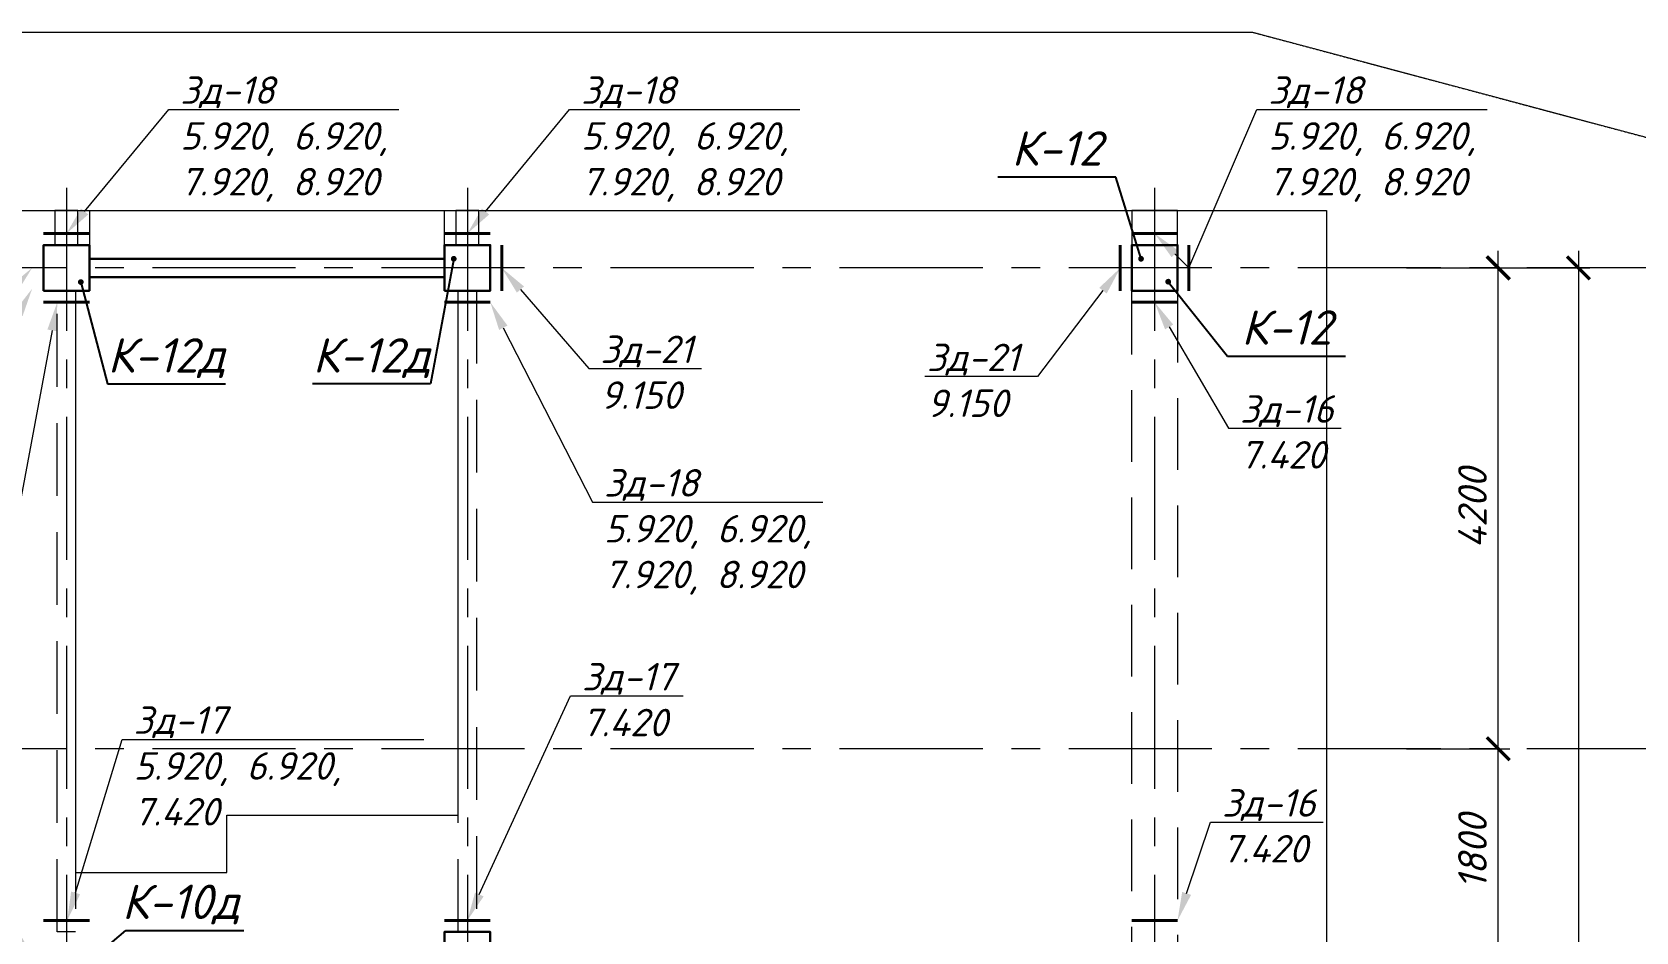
# Model space of a CAD drawing. Header units: millimetres. Extents: x -41985 to 129563, y -95368 to -4590.
# Drawn here: x 57850 to 71852, y -45606 to -37746 of the extents above; entities that cross this region are included whole.
import ezdxf
from ezdxf import colors
from ezdxf.entities.mleader import LeaderData, LeaderLine
from ezdxf.enums import TextEntityAlignment as Align
from ezdxf.math import Vec2, Vec3

# ---------------------------------------------------------------- set-up
doc = ezdxf.new("R2010")
doc.units = ezdxf.units.MM
doc.header["$PDMODE"] = 35
for name, pattern in [('CENTERX2', [4, 2.5, -0.5, 0.5, -0.5]), ('DASHED2', [0.375, 0.25, -0.125]), ('HIDDEN2', [4.7625, 3.175, -1.5875])]:
    doc.linetypes.add(name, pattern=pattern)
doc.layers.get('Defpoints').update_dxf_attribs({"color": 1, "lineweight": 0})
for name, color, linetype, lineweight in [('#Закл выноски и размеры', 7, 'Continuous', 13), ('#Закладные', 10, 'Continuous', 40), ('k_ Выноски', 7, 'Continuous', 13), ('k_ Осевая', 8, 'CENTERX2', 9), ('k_ Осевые размеры', 251, 'Continuous', 5), ('k_ Позиции', 1, 'Continuous', 13), ('Балки', 24, 'DASHED2', 5), ('Колонна', 84, 'Continuous', 30), ('Линия пунктир', 190, 'HIDDEN2', 9), ('Перекрытие. Отм. 0.000', 214, 'Continuous', 40)]:
    doc.layers.add(name, color=color, linetype=linetype, lineweight=lineweight)
doc.styles.get("Standard").update_dxf_attribs({"font": 'isocpeur.ttf'})
doc.styles.add('STEP PR', font='isocpeui.ttf')
doc.dimstyles.get("Standard").update_dxf_attribs({"dimtxt": 0.18, "dimasz": 0.18, "dimexe": 0.18, "dimexo": 0.0625, "dimgap": 0.09, "dimtad": 0, "dimtih": 1, "dimtoh": 1, "dimdec": 4, "dimzin": 0, "dimdsep": 46, "dimtxsty": 'Standard', "dimcen": 0.09, "dimadec": 0, "dimazin": 0, "dimtfac": 1, "dimtdec": 4, "dimtofl": 0, "dimtmove": 0, "dimatfit": 3, "dimfxl": 1, "dimtolj": 1, "dimtzin": 0, "dimarcsym": 0})
doc.dimstyles.new('STEP PR', dxfattribs={"dimscale": 100, "dimtxt": 2.5, "dimasz": 2, "dimexe": 1, "dimexo": 2, "dimgap": 1, "dimtad": 1, "dimdec": 4, "dimlfac": -1, "dimtxsty": 'STEP PR', "dimblk": 'ARCHTICK', "dimcen": 2, "dimdle": 1.5, "dimclrt": 1, "dimadec": 0, "dimazin": 0, "dimtfac": 1, "dimtdec": 4, "dimtmove": 1, "dimatfit": 3, "dimldrblk": 'DOTSMALL', "dimfxl": 1, "dimtolj": 1, "dimtzin": 0, "dimarcsym": 0})

# ---------------------------------------------------------------- blocks, each defined once
blk = doc.blocks.new('_ArchTick')
at = {"color": 0, "linetype": 'ByBlock', "const_width": 0.15}
blk.add_lwpolyline([(-0.5, -0.5), (0.5, 0.5)], dxfattribs=at)
blk = doc.blocks.new('*D114')
at = {"layer": 'Defpoints', "color": 0, "transparency": 16777216}
for p in [(69650, 10200), (70650, 10200), (69650, 8400)]:
    blk.add_point(p, dxfattribs=at)
at = {"layer": 'k_ Осевые размеры', "color": 0, "lineweight": -2, "transparency": 16777216}
for p, q in [((70650, 8250), (70650, 10350)), ((69850, 10200), (70750, 10200)), ((69850, 8400), (70750, 8400))]:
    blk.add_line(p, q, dxfattribs=at)
at = {"layer": 'k_ Осевые размеры', "color": 0, "lineweight": -2, "transparency": 16777216, "xscale": 200, "yscale": 200, "zscale": 200}
for p, rotation in [((70650, 10200), 90), ((70650, 8400), 270)]:
    blk.add_blockref('_ArchTick', p, dxfattribs=dict(at, rotation=rotation))
at = {"layer": 'k_ Осевые размеры', "color": 1, "transparency": 16777216, "insert": (70425, 9300), "char_height": 250, "attachment_point": 5, "rotation": 90, "style": 'STEP PR'}
blk.add_mtext('\\A1;1800', dxfattribs=at)
blk = doc.blocks.new('_DotSmall')
at = {"color": 0, "linetype": 'ByBlock', "const_width": 0.5}
blk.add_lwpolyline([(-0.0625, 0, 1), (0.0625, 0, 1)], format="xyb", close=True, dxfattribs=at)
blk = doc.blocks.new('*D115')
at = {"layer": 'Defpoints', "color": 0, "transparency": 16777216}
for p in [(69650, 14400), (70650, 14400), (69650, 10200)]:
    blk.add_point(p, dxfattribs=at)
at = {"layer": 'k_ Осевые размеры', "color": 0, "lineweight": -2, "transparency": 16777216}
for p, q in [((70650, 10050), (70650, 14550)), ((69850, 14400), (70750, 14400)), ((69850, 10200), (70750, 10200))]:
    blk.add_line(p, q, dxfattribs=at)
at = {"layer": 'k_ Осевые размеры', "color": 0, "lineweight": -2, "transparency": 16777216, "xscale": 200, "yscale": 200, "zscale": 200}
for p, rotation in [((70650, 14400), 90), ((70650, 10200), 270)]:
    blk.add_blockref('_ArchTick', p, dxfattribs=dict(at, rotation=rotation))
at = {"layer": 'k_ Осевые размеры', "color": 1, "transparency": 16777216, "insert": (70425, 12300), "char_height": 250, "attachment_point": 5, "rotation": 90, "style": 'STEP PR'}
blk.add_mtext('\\A1;4200', dxfattribs=at)
blk = doc.blocks.new('*D116')
at = {"layer": 'Defpoints', "color": 0, "transparency": 16777216}
for p in [(69650, 14400), (69650, 0), (71350, 0)]:
    blk.add_point(p, dxfattribs=at)
at = {"layer": 'k_ Осевые размеры', "color": 0, "lineweight": -2, "transparency": 16777216}
for p, q in [((71350, 14550), (71350, -150)), ((69850, 14400), (71450, 14400)), ((69850, 0), (71450, 0))]:
    blk.add_line(p, q, dxfattribs=at)
at = {"layer": 'k_ Осевые размеры', "color": 0, "lineweight": -2, "transparency": 16777216, "xscale": 200, "yscale": 200, "zscale": 200}
for p, rotation in [((71350, 14400), 90), ((71350, 0), 270)]:
    blk.add_blockref('_ArchTick', p, dxfattribs=dict(at, rotation=rotation))
at = {"layer": 'k_ Осевые размеры', "color": 1, "transparency": 16777216, "insert": (71125, 7200), "char_height": 250, "attachment_point": 5, "rotation": 90, "style": 'STEP PR'}
blk.add_mtext('\\A1;14400', dxfattribs=at)
blk = doc.blocks.new('*U40')
blk.add_lwpolyline([(-200, -200), (200, -200), (200, 200), (-200, 200)], close=True)
blk = doc.blocks.new('*U181')
blk.add_lwpolyline([(58350, 14320), (61450, 14320), (61450, 14480), (58350, 14480)], close=True)
at = {"layer": 'Балки', "ltscale": 2500}
for points in [[(67450, 14600), (67850, 14600), (67850, 14900), (67450, 14900)], [(67450, 14200), (67850, 14200), (67850, 8020), (67450, 8020)]]:
    blk.add_lwpolyline(points, close=True, dxfattribs=at)
at = {"layer": 'Линия пунктир', "ltscale": 200}
for points in [[(58050, 14600), (58250, 14600), (58250, 14900), (58050, 14900)], [(61550, 14600), (61750, 14600), (61750, 14900), (61550, 14900)], [(58070, 14200), (58230, 14200), (58230, 8600), (58070, 8600)], [(61570, 14200), (61730, 14200), (61730, 8600), (61570, 8600)]]:
    blk.add_lwpolyline(points, close=True, dxfattribs=at)
for p in [(58150, 14400), (61650, 14400), (67650, 14400), (61650, 8400)]:
    blk.add_blockref('*U40', p)
blk = doc.blocks.new('REINFORCED_CONCRETE')
blk = doc.blocks.new('*U95')
at = {"layer": 'k_ Осевая', "ltscale": 500}
for points in [[(58150, 15100), (58150, -3900)], [(61650, 15100), (61650, -3900)], [(67650, 15100), (67650, -3900)], [(72150, 14400), (23500, 14400)], [(72150, 10200), (39900, 10200)]]:
    blk.add_lwpolyline(points, dxfattribs=at)
at = {"layer": 'k_ Осевые размеры'}
for base, p1, p2, picture, middle in [((70650, 14400), (69650, 10200), (69650, 14400), '*D115', (70425, 12300)), ((71350, 0), (69650, 14400), (69650, 0), '*D116', (71125, 7200)), ((70650, 10200), (69650, 8400), (69650, 10200), '*D114', (70425, 9300))]:
    dim = blk.add_linear_dim(base=base, p1=p1, p2=p2, angle=90, dimstyle='STEP PR', dxfattribs=at)
    dim.commit()
    dim.dimension.update_dxf_attribs({"geometry": picture, "text_midpoint": middle})

msp = doc.modelspace()

# ---------------------------------------------------------------- linework, layer by layer
at = {"layer": '#Закладные'}
for points in [[(57950, -39505.94546), (58350, -39505.94546)], [(61450, -39505.94546), (61850, -39505.94546)], [(67450, -39505.94546), (67850, -39505.94546)], [(67950, -39605.94546), (67950, -40005.94546)], [(57950, -40105.94546), (58350, -40105.94546)], [(61450, -40105.94546), (61850, -40105.94546)], [(57950, -45505.94546), (58350, -45505.94546)], [(61450, -45505.94546), (61850, -45505.94546)]]:
    msp.add_lwpolyline(points, dxfattribs=at)
at = {"layer": '#Закладные', "color": 5}
for points in [[(61950, -39605.94546), (61950, -40005.94546)], [(67350, -40005.94546), (67350, -39605.94546)], [(67450, -40105.94546), (67850, -40105.94546)], [(67450, -45505.94546), (67850, -45505.94546)]]:
    msp.add_lwpolyline(points, dxfattribs=at)
at = {"layer": 'Линия пунктир'}
msp.add_lwpolyline([(-14920, -46413.67032), (-14920, -42175.94546), (-3100, -40505.94546), (14900, -40205.94546), (22500, -37745.94546), (68500, -37745.94546), (74340, -39305.94546)], dxfattribs=at)
at = {"layer": 'Перекрытие. Отм. 0.000', "lineweight": 5}
msp.add_lwpolyline([(58350, -39305.94546), (58350, -40005.94546), (58230, -40005.94546), (58230, -45085.94546), (59550, -45085.94546), (59550, -44585.94546), (61570, -44585.94546), (61570, -40005.94546), (61450, -40005.94546), (61450, -39305.94546), (67950, -39305.94546), (67950, -39305.94546), (69150, -39305.94546), (69150, -46205.94546), (61850, -46205.94546), (61850, -48805.94546), (33690, -48805.94546), (33690, -42605.94546), (34070, -42605.94546), (34070, -40005.94546), (33950, -40005.94546), (33950, -39605.94546), (33950, -39605.94546), (33950, -39305.94546)], close=True, dxfattribs=at)
msp.add_lwpolyline([(58350, -39305.94546), (61450, -39305.94546)], dxfattribs=at)

# ---------------------------------------------------------------- block references
at = {"layer": 'k_ Осевая'}
msp.add_blockref('*U95', (0, -54205.94546), dxfattribs=at)
at = {"layer": 'k_ Позиции'}
ref = msp.add_blockref('REINFORCED_CONCRETE', (66795.47445, -39012.17514), dxfattribs=dict(at, xscale=100, yscale=100, zscale=100))
ref.add_attrib('POSITION', 'К-12', dxfattribs={"layer": '0', "color": 0, "linetype": 'ByBlock', "height": 300, "style": 'STEP PR', "flags": 2}).set_placement((66795.47445, -38912.17514), align=Align.CENTER)
ref = msp.add_blockref('REINFORCED_CONCRETE', (68801.79846, -40576.47987), dxfattribs=dict(at, xscale=100, yscale=100, zscale=100))
ref.add_attrib('POSITION', 'К-12', dxfattribs={"layer": '0', "color": 0, "linetype": 'ByBlock', "height": 300, "style": 'STEP PR', "flags": 2}).set_placement((68801.79846, -40476.47987), align=Align.CENTER)
ref = msp.add_blockref('REINFORCED_CONCRETE', (59023.13995, -40819.8854), dxfattribs=dict(at, xscale=100, yscale=100, zscale=100))
ref.add_attrib('POSITION', 'К-12д', dxfattribs={"layer": '0', "color": 0, "linetype": 'ByBlock', "height": 300, "style": 'STEP PR', "flags": 2}).set_placement((59023.13995, -40719.8854), align=Align.CENTER)
ref = msp.add_blockref('REINFORCED_CONCRETE', (60814.08885, -40819.8854), dxfattribs=dict(at, xscale=100, yscale=100, zscale=100))
ref.add_attrib('POSITION', 'К-12д', dxfattribs={"layer": '0', "color": 0, "linetype": 'ByBlock', "height": 300, "style": 'STEP PR', "flags": 2}).set_placement((60814.08885, -40719.8854), align=Align.CENTER)
ref = msp.add_blockref('REINFORCED_CONCRETE', (59184.21673, -45592.55306), dxfattribs=dict(at, xscale=-100, yscale=100, zscale=100))
ref.add_attrib('POSITION', 'К-10д', dxfattribs={"layer": '0', "color": 0, "linetype": 'ByBlock', "height": 300, "style": 'STEP PR', "flags": 2}).set_placement((59148.76218, -45492.55306), align=Align.CENTER)
at = {"layer": 'Колонна'}
msp.add_blockref('*U181', (0, -54205.94546), dxfattribs=at)

# ---------------------------------------------------------------- leaders
at = {"layer": '#Закл выноски и размеры'}
ml = msp.add_multileader_mtext('Standard', dxfattribs=at)
ml.set_content('Зд-18\\P5.920, 6.920,\\P7.920, 8.920', color=256, style='STEP PR')
ml.set_leader_properties(color=256, linetype='ByLayer', lineweight=-1)
ml.build(insert=Vec2(0, 0))
ml.multileader.update_dxf_attribs({"text_left_attachment_type": 6, "text_right_attachment_type": 6, "dogleg_length": 0, "arrow_head_size": 250})
ctx = ml.context
ctx.base_point, ctx.char_height, ctx.arrow_head_size, ctx.landing_gap_size, ctx.plane_origin = Vec3(59043.17061, -38421.14987), 240, 250, 100, Vec3(75242.95338, -42922.93599)
ctx.left_attachment, ctx.right_attachment = 6, 6
notes = []
notes.append((ctx, [(0, (1, 1, 0), (59043.17061, -38421.14987), (1, 0), 0, [(0, [(58150, -39505.94546)], 0, [])])]))
ctx.mtext.insert, ctx.mtext.rotation, ctx.mtext.width, ctx.mtext.flow_direction = Vec3(59143.17061, -38133.14987), 6.2831853072, 2679.7530317, 5
ml = msp.add_multileader_mtext('Standard', dxfattribs=at)
ml.set_content('Зд-18\\P5.920, 6.920,\\P7.920, 8.920', color=256, style='STEP PR')
ml.set_leader_properties(color=256, linetype='ByLayer', lineweight=-1)
ml.build(insert=Vec2(0, 0))
ml.multileader.update_dxf_attribs({"text_left_attachment_type": 6, "text_right_attachment_type": 6, "dogleg_length": 0, "arrow_head_size": 250})
ctx = ml.context
ctx.base_point, ctx.char_height, ctx.arrow_head_size, ctx.landing_gap_size, ctx.plane_origin = Vec3(62543.17061, -38421.14987), 240, 250, 100, Vec3(78742.95338, -42922.93599)
ctx.left_attachment, ctx.right_attachment = 6, 6
notes.append((ctx, [(0, (1, 1, 0), (62543.17061, -38421.14987), (1, 0), 0, [(0, [(61650, -39505.94546)], 0, [])])]))
ctx.mtext.insert, ctx.mtext.rotation, ctx.mtext.width, ctx.mtext.flow_direction = Vec3(62643.17061, -38133.14987), 6.2831853072, 2679.7530317, 5
ml = msp.add_multileader_mtext('Standard', dxfattribs=at)
ml.set_content('Зд-18\\P5.920, 6.920,\\P7.920, 8.920', color=256, style='STEP PR')
ml.set_leader_properties(color=256, linetype='ByLayer', lineweight=-1)
ml.build(insert=Vec2(0, 0))
ml.multileader.update_dxf_attribs({"text_left_attachment_type": 6, "text_right_attachment_type": 6, "dogleg_length": 0, "arrow_head_size": 250})
ctx = ml.context
ctx.base_point, ctx.char_height, ctx.arrow_head_size, ctx.landing_gap_size, ctx.plane_origin = Vec3(68543.17061, -38421.14987), 240, 250, 100, Vec3(84742.95338, -42922.93599)
ctx.left_attachment, ctx.right_attachment = 6, 6
notes.append((ctx, [(0, (1, 1, 0), (68543.17061, -38421.14987), (1, 0), 0, [(1, [(67650, -39505.94546), (67950, -39805.94546)], 0, [])])]))
ctx.mtext.insert, ctx.mtext.rotation, ctx.mtext.width, ctx.mtext.flow_direction = Vec3(68643.17061, -38133.14987), 6.2831853072, 2679.7530317, 5
at = {"layer": '#Закл выноски и размеры', "color": 5}
ml = msp.add_multileader_mtext('Standard', dxfattribs=at)
ml.set_content('Зд-16\\P9.430', color=5, style='STEP PR')
ml.set_leader_properties(color=256, linetype='ByLayer', lineweight=-1)
ml.build(insert=Vec2(0, 0))
ml.multileader.update_dxf_attribs({"text_left_attachment_type": 6, "text_right_attachment_type": 6, "dogleg_length": 0, "arrow_head_size": 250})
ctx = ml.context
ctx.base_point, ctx.char_height, ctx.arrow_head_size, ctx.landing_gap_size, ctx.plane_origin = Vec3(56357.09326, -40328.15683), 240, 250, 100, Vec3(72330.7957, -48027.26114)
ctx.left_attachment, ctx.right_attachment = 6, 6
notes.append((ctx, [(1, (1, 1, 0), (57396.36599, -40328.15683), (-1, 0), 0, [(1, [(57850, -39805.94546)], 0, [])])]))
ctx.mtext.insert, ctx.mtext.rotation, ctx.mtext.width, ctx.mtext.flow_direction = Vec3(56457.09326, -40040.15683), 6.2831853072, 1886.4699691, 5
ml = msp.add_multileader_mtext('Standard', dxfattribs=at)
ml.set_content('Зд-21\\P9.150', color=5, style='STEP PR')
ml.set_leader_properties(color=256, linetype='ByLayer', lineweight=-1)
ml.build(insert=Vec2(0, 0))
ml.multileader.update_dxf_attribs({"text_left_attachment_type": 6, "text_right_attachment_type": 6, "dogleg_length": 0, "arrow_head_size": 250})
ctx = ml.context
ctx.base_point, ctx.char_height, ctx.arrow_head_size, ctx.landing_gap_size, ctx.plane_origin = Vec3(62711.25089, -40684.89281), 240, 250, 100, Vec3(79177.3701, -48848.56496)
ctx.left_attachment, ctx.right_attachment = 6, 6
notes.append((ctx, [(0, (1, 1, 0), (62711.25089, -40684.89281), (1, 0), 0, [(1, [(61950, -39805.94546)], 0, [])])]))
ctx.mtext.insert, ctx.mtext.rotation, ctx.mtext.width, ctx.mtext.flow_direction = Vec3(62811.25089, -40396.89281), 6.2831853072, 1886.4699691, 5
ml = msp.add_multileader_mtext('Standard', dxfattribs=at)
ml.set_content('Зд-21\\P9.150', color=5, style='STEP PR')
ml.set_leader_properties(color=256, linetype='ByLayer', lineweight=-1)
ml.build(insert=Vec2(0, 0))
ml.multileader.update_dxf_attribs({"text_left_attachment_type": 6, "text_right_attachment_type": 6, "dogleg_length": 0, "arrow_head_size": 250})
ctx = ml.context
ctx.base_point, ctx.char_height, ctx.arrow_head_size, ctx.landing_gap_size, ctx.plane_origin = Vec3(65561.78734, -40755.84494), 240, 250, 100, Vec3(81909.69326, -48983.53578)
ctx.left_attachment, ctx.right_attachment = 6, 6
notes.append((ctx, [(1, (1, 1, 0), (66626.15098, -40755.84494), (-1, 0), 0, [(1, [(67350.67254, -39805.94546)], 0, [])])]))
ctx.mtext.insert, ctx.mtext.rotation, ctx.mtext.width, ctx.mtext.flow_direction = Vec3(65661.78734, -40467.84494), 6.2831853072, 1886.4699691, 5
ml = msp.add_multileader_mtext('Standard', dxfattribs=at)
ml.set_content('Зд-21\\P9.150', color=5, style='STEP PR')
ml.set_leader_properties(color=256, linetype='ByLayer', lineweight=-1)
ml.build(insert=Vec2(0, 0))
ml.multileader.update_dxf_attribs({"text_left_attachment_type": 6, "text_right_attachment_type": 6, "dogleg_length": 0, "arrow_head_size": 250})
ctx = ml.context
ctx.base_point, ctx.char_height, ctx.arrow_head_size, ctx.landing_gap_size, ctx.plane_origin = Vec3(56160.59307, -41134.76745), 240, 250, 100, Vec3(72409.69326, -48983.53578)
ctx.left_attachment, ctx.right_attachment = 6, 6
notes.append((ctx, [(1, (1, 1, 0), (57224.95671, -41134.76745), (-1, 0), 0, [(1, [(57850.67254, -39987.71259)], 0, [])])]))
ctx.mtext.insert, ctx.mtext.rotation, ctx.mtext.width, ctx.mtext.flow_direction = Vec3(56260.59307, -40846.76745), 6.2831853072, 1886.4699691, 5
at = {"layer": '#Закл выноски и размеры'}
ml = msp.add_multileader_mtext('Standard', dxfattribs=at)
ml.set_content('Зд-18\\P5.920, 6.920,\\P7.920, 8.920', color=256, style='STEP PR')
ml.set_leader_properties(color=256, linetype='ByLayer', lineweight=-1)
ml.build(insert=Vec2(0, 0))
ml.multileader.update_dxf_attribs({"text_left_attachment_type": 6, "text_right_attachment_type": 6, "dogleg_length": 0, "arrow_head_size": 250})
ctx = ml.context
ctx.base_point, ctx.char_height, ctx.arrow_head_size, ctx.landing_gap_size, ctx.plane_origin = Vec3(55707.69996, -41977.30385), 240, 250, 100, Vec3(75162.95338, -43522.93599)
ctx.left_attachment, ctx.right_attachment = 6, 6
notes.append((ctx, [(1, (1, 1, 0), (57721.33632, -41977.30385), (-1, 0), 0, [(0, [(58070, -40105.94546)], 0, [])])]))
ctx.mtext.insert, ctx.mtext.rotation, ctx.mtext.defined_height, ctx.mtext.flow_direction = Vec3(55807.69996, -41689.30385), 6.2831853072, 1088, 5
ml = msp.add_multileader_mtext('Standard', dxfattribs=at)
ml.set_content('Зд-18\\P5.920, 6.920,\\P7.920, 8.920', color=256, style='STEP PR')
ml.set_leader_properties(color=256, linetype='ByLayer', lineweight=-1)
ml.build(insert=Vec2(0, 0))
ml.multileader.update_dxf_attribs({"text_left_attachment_type": 6, "text_right_attachment_type": 6, "dogleg_length": 0, "arrow_head_size": 250})
ctx = ml.context
ctx.base_point, ctx.char_height, ctx.arrow_head_size, ctx.landing_gap_size, ctx.plane_origin = Vec3(62743.17061, -41851.5342), 240, 250, 100, Vec3(78942.95338, -43522.93599)
ctx.left_attachment, ctx.right_attachment = 6, 6
notes.append((ctx, [(0, (1, 1, 0), (62743.17061, -41851.5342), (1, 0), 0, [(0, [(61850, -40105.94546)], 0, [])])]))
ctx.mtext.insert, ctx.mtext.rotation, ctx.mtext.width, ctx.mtext.flow_direction = Vec3(62843.17061, -41563.5342), 6.2831853072, 2679.7530317, 5
at = {"layer": '#Закл выноски и размеры', "color": 5}
ml = msp.add_multileader_mtext('Standard', dxfattribs=at)
ml.set_content('Зд-16\\P7.420', color=5, style='STEP PR')
ml.set_leader_properties(color=256, linetype='ByLayer', lineweight=-1)
ml.build(insert=Vec2(0, 0))
ml.multileader.update_dxf_attribs({"text_left_attachment_type": 6, "text_right_attachment_type": 6, "dogleg_length": 0, "arrow_head_size": 250})
ctx = ml.context
ctx.base_point, ctx.char_height, ctx.arrow_head_size, ctx.landing_gap_size, ctx.plane_origin = Vec3(68295.43755, -41206.3739), 240, 250, 100, Vec3(84820.884, -50528.22748)
ctx.left_attachment, ctx.right_attachment = 6, 6
notes.append((ctx, [(0, (1, 1, 0), (68295.43755, -41206.3739), (1, 0), 0, [(1, [(67650, -40105.94546)], 0, [])])]))
ctx.mtext.insert, ctx.mtext.rotation, ctx.mtext.width, ctx.mtext.flow_direction = Vec3(68395.43755, -40918.3739), 6.2831853072, 1886.4699691, 5
at = {"layer": '#Закл выноски и размеры'}
ml = msp.add_multileader_mtext('Standard', dxfattribs=at)
ml.set_content('Зд-17\\P7.420', color=256, style='STEP PR')
ml.set_leader_properties(color=256, linetype='ByLayer', lineweight=-1)
ml.build(insert=Vec2(0, 0))
ml.multileader.update_dxf_attribs({"text_left_attachment_type": 6, "text_right_attachment_type": 6, "dogleg_length": 0, "arrow_head_size": 250})
ctx = ml.context
ctx.base_point, ctx.char_height, ctx.arrow_head_size, ctx.landing_gap_size, ctx.plane_origin = Vec3(62550.25002, -43544.59546), 240, 250, 100, Vec3(72051.3271, -49304.0588)
ctx.left_attachment, ctx.right_attachment = 6, 6
notes.append((ctx, [(0, (1, 1, 0), (62550.25002, -43544.59546), (1, 0), 0, [(0, [(61650, -45505.94546)], 0, [])])]))
ctx.mtext.insert, ctx.mtext.rotation, ctx.mtext.width, ctx.mtext.defined_height, ctx.mtext.flow_direction = Vec3(62650.25002, -43256.59546), 6.2831853072, 2507.8505885, 1041.78184, 5
ml = msp.add_multileader_mtext('Standard', dxfattribs=at)
ml.set_content('Зд-17\\P5.920, 6.920, 7.420', color=256, style='STEP PR')
ml.set_leader_properties(color=256, linetype='ByLayer', lineweight=-1)
ml.build(insert=Vec2(0, 0))
ml.multileader.update_dxf_attribs({"text_left_attachment_type": 6, "text_right_attachment_type": 6, "dogleg_length": 0, "arrow_head_size": 250})
ctx = ml.context
ctx.base_point, ctx.char_height, ctx.arrow_head_size, ctx.landing_gap_size, ctx.plane_origin = Vec3(58636.65882, -43923.8991), 240, 250, 100, Vec3(65379.12165, -49836.88177)
ctx.left_attachment, ctx.right_attachment = 6, 6
notes.append((ctx, [(0, (1, 1, 0), (58636.65882, -43923.8991), (1, 0), 0, [(0, [(58157.34809, -45504.27321)], 0, [])])]))
ctx.mtext.insert, ctx.mtext.rotation, ctx.mtext.width, ctx.mtext.defined_height, ctx.mtext.flow_direction = Vec3(58736.65882, -43635.8991), 6.2831853072, 2507.8505885, 1041.78184, 5
at = {"layer": '#Закл выноски и размеры', "color": 5}
ml = msp.add_multileader_mtext('Standard', dxfattribs=at)
ml.set_content('Зд-16\\P7.420', color=5, style='STEP PR')
ml.set_leader_properties(color=256, linetype='ByLayer', lineweight=-1)
ml.build(insert=Vec2(0, 0))
ml.multileader.update_dxf_attribs({"text_left_attachment_type": 6, "text_right_attachment_type": 6, "dogleg_length": 0, "arrow_head_size": 250})
ctx = ml.context
ctx.base_point, ctx.char_height, ctx.arrow_head_size, ctx.landing_gap_size, ctx.plane_origin = Vec3(68138.38818, -44647.1176), 240, 250, 100, Vec3(84663.83463, -53968.97118)
ctx.left_attachment, ctx.right_attachment = 6, 6
notes.append((ctx, [(0, (1, 1, 0), (68138.38818, -44647.1176), (1, 0), 0, [(1, [(67850, -45505.94546)], 0, [])])]))
ctx.mtext.insert, ctx.mtext.rotation, ctx.mtext.width, ctx.mtext.flow_direction = Vec3(68238.38818, -44359.1176), 6.2831853072, 1886.4699691, 5
ml = msp.add_multileader_mtext('Standard', dxfattribs=at)
ml.set_content('Зд-16\\P7.880', color=5, style='STEP PR')
ml.set_leader_properties(color=256, linetype='ByLayer', lineweight=-1)
ml.build(insert=Vec2(0, 0))
ml.multileader.update_dxf_attribs({"text_left_attachment_type": 6, "text_right_attachment_type": 6, "dogleg_length": 0, "arrow_head_size": 250})
ctx = ml.context
ctx.base_point, ctx.char_height, ctx.arrow_head_size, ctx.landing_gap_size, ctx.plane_origin = Vec3(56065.0368, -44905.90062), 240, 250, 100, Vec3(72510.12465, -54027.26114)
ctx.left_attachment, ctx.right_attachment = 6, 6
notes.append((ctx, [(1, (1, 1, 0), (57104.30953, -44905.90062), (-1, 0), 0, [(1, [(57850, -45805.94546)], 0, [])])]))
ctx.mtext.insert, ctx.mtext.rotation, ctx.mtext.width, ctx.mtext.flow_direction = Vec3(56165.0368, -44617.90062), 6.2831853072, 1886.4699691, 5
at = {"layer": 'k_ Выноски', "ltscale": 100}
for points in [[(67531.30833, -39726.16731), (67311.06399, -39012.17514), (66279.88491, -39012.17514)], [(61531.30833, -39726.16731), (61329.67839, -40819.8854), (60298.49931, -40819.8854)], [(58275.23782, -39929.6447), (58507.55041, -40819.8854), (59538.72949, -40819.8854)], [(67768.69167, -39926.16731), (68286.20892, -40576.47987), (69317.388, -40576.47987)], [(58278.5911, -45923.90399), (58668.62719, -45592.55306), (59699.80627, -45592.55306)]]:
    msp.add_leader(points, dimstyle='Standard', override={"dimscale": 100, "dimtxt": 2.5, "dimasz": 2, "dimexe": 1, "dimexo": 2, "dimgap": 0.7, "dimtih": 0, "dimtoh": 0, "dimlfac": -1, "dimzin": 8, "dimcen": 2, "dimdle": 1, "dimclrt": 1, "dimadec": 4, "dimtmove": 1, "dimldrblk": 'DotSmall', "dimfxl": 100}, dxfattribs=at)
for ctx, leaders in notes:
    for number, flags, end, landing, length, lines in leaders:
        leader = LeaderData()
        leader.index, (leader.has_last_leader_line, leader.has_dogleg_vector, leader.attachment_direction) = number, flags
        leader.last_leader_point, leader.dogleg_vector, leader.dogleg_length = Vec3(end), Vec3(landing), length
        for number, points, colour, breaks in lines:
            line = LeaderLine()
            line.index, line.vertices, line.color, line.breaks = number, Vec3.list(points), colors.encode_raw_color(colour), breaks
            leader.lines.append(line)
        ctx.leaders.append(leader)

doc.saveas('drawing.dxf')
